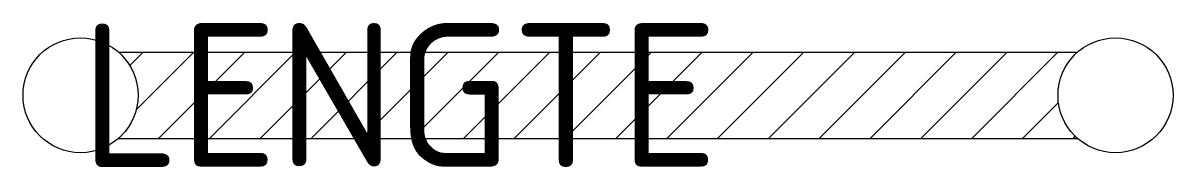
# Model space of a CAD drawing. Header units: metres. Extents: x -40.5 to -20.5, y 211.7 to 214.2.
import ezdxf
from ezdxf.enums import TextEntityAlignment as Align

# ---------------------------------------------------------------- set-up
doc = ezdxf.new("R2010")
doc.units = ezdxf.units.M
doc.header["$LTSCALE"] = 10
doc.header["$MEASUREMENT"] = 0
doc.layers.get('0').update_dxf_attribs({"linetype": 'CONTINUOUS'})
doc.styles.add('NLCS-ISO', font='NLCS-ISO.ttf', dxfattribs={"height": 2.5})

msp = doc.modelspace()

# ---------------------------------------------------------------- linework, layer by layer
for p, q in [((-38.885, 213.738), (-22.208, 213.738)), ((-38.69, 213.505), (-38.457, 213.738)), ((-38.58, 212.732), (-37.573, 213.738)), ((-38.189, 212.238), (-36.689, 213.738)), ((-37.305, 212.238), (-35.805, 213.738)), ((-36.421, 212.238), (-34.921, 213.738)), ((-35.537, 212.238), (-34.037, 213.738)), ((-34.653, 212.238), (-33.153, 213.738)), ((-33.77, 212.238), (-32.27, 213.738)), ((-32.886, 212.238), (-31.386, 213.738)), ((-32.002, 212.238), (-30.502, 213.738)), ((-31.118, 212.238), (-29.618, 213.738)), ((-30.234, 212.238), (-28.734, 213.738)), ((-29.35, 212.238), (-27.85, 213.738)), ((-28.466, 212.238), (-26.966, 213.738)), ((-27.582, 212.238), (-26.082, 213.738)), ((-26.698, 212.238), (-25.198, 213.738)), ((-25.815, 212.238), (-24.315, 213.738)), ((-24.931, 212.238), (-23.431, 213.738)), ((-24.047, 212.238), (-22.547, 213.738)), ((-23.163, 212.238), (-22.538, 212.863)), ((-38.885, 212.238), (-22.208, 212.238)), ((-22.279, 212.238), (-22.245, 212.273))]:
    msp.add_line(p, q)
at = {"flags": 128}
for points in [[(-38.885, 213.738), (-22.208, 213.738)], [(-38.885, 212.238), (-22.208, 212.238)]]:
    msp.add_lwpolyline(points, dxfattribs=at)
for centre in [(-39.546, 212.988), (-21.546, 212.988)]:
    msp.add_circle(centre, 1)

# ---------------------------------------------------------------- texts
at = {"style": 'NLCS-ISO', "flags": 13}
msp.add_attdef('LENGTE', text='18', height=2.5, dxfattribs=at).set_placement((-39.546, 212.988), align=Align.MIDDLE_LEFT)

doc.saveas('drawing.dxf')
